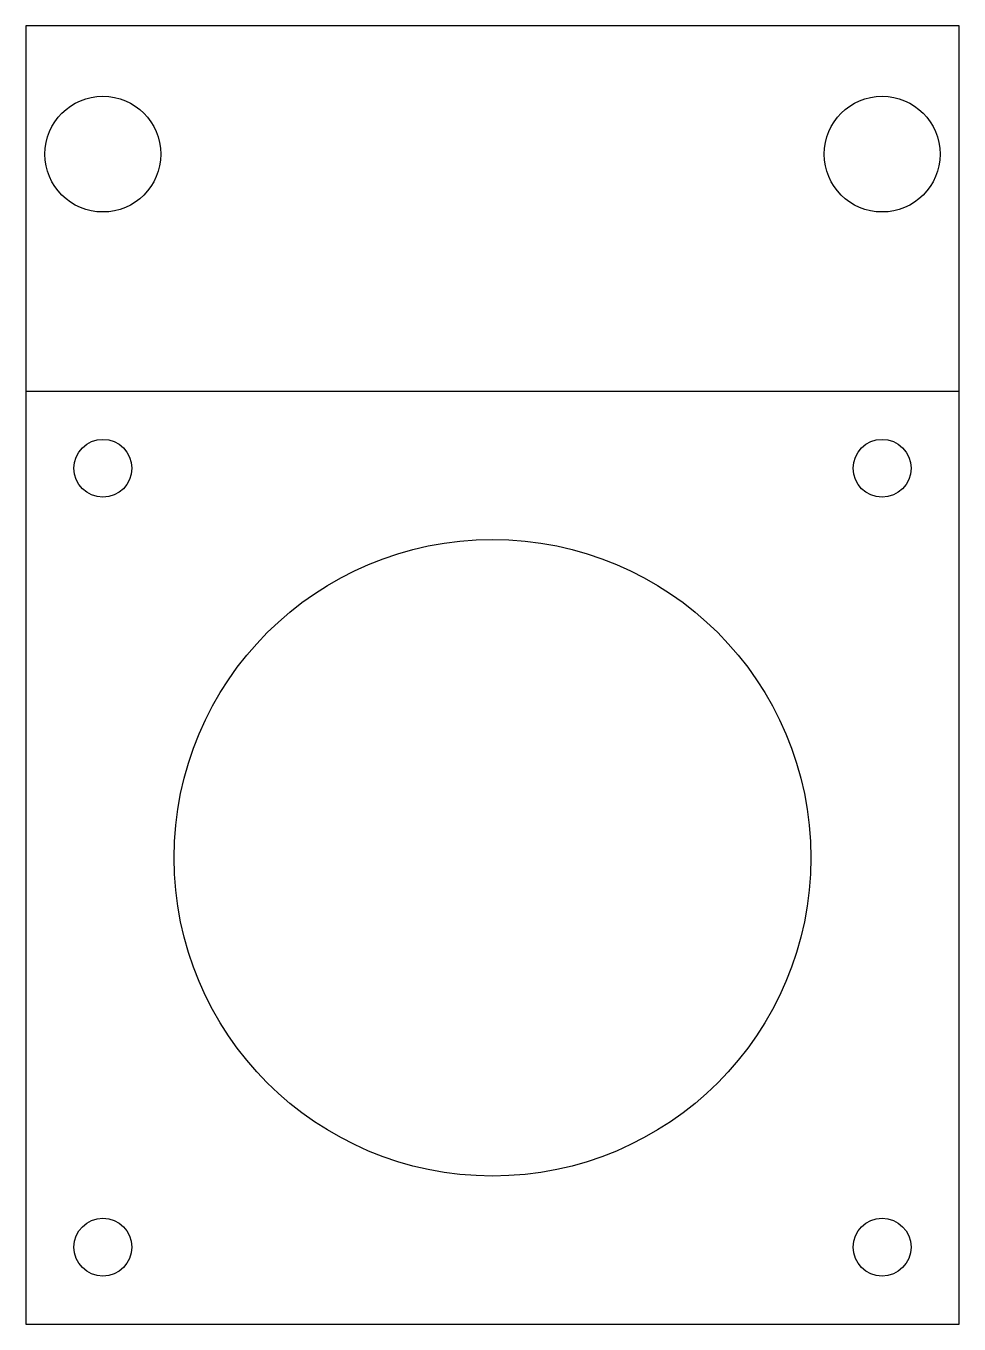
# Model space of a CAD drawing. Extents: x 10 to 66.4, y 10 to 88.5.
import ezdxf

# ---------------------------------------------------------------- set-up
doc = ezdxf.new("R2010")
doc.units = 0
doc.layers.get('0').update_dxf_attribs({"linetype": 'continuous'})

# ---------------------------------------------------------------- blocks, each defined once
blk = doc.blocks.new('POCKET001')
at = {"color": 0}
for p, q in [((10, 88.5), (10, 66.4)), ((66.4, 88.5), (10, 88.5)), ((66.4, 66.4), (66.4, 88.5)), ((10, 66.4), (10, 10)), ((66.4, 66.4), (10, 66.4)), ((66.4, 10), (66.4, 66.4)), ((10, 10), (66.4, 10))]:
    blk.add_line(p, q, dxfattribs=at)
for centre, radius in [((14.65, 80.75), 3.5), ((61.75, 80.75), 3.5), ((14.65, 61.75), 1.75), ((61.75, 61.75), 1.75), ((38.2, 38.2), 19.25), ((14.65, 14.65), 1.75), ((61.75, 14.65), 1.75)]:
    blk.add_circle(centre, radius, dxfattribs=at)

msp = doc.modelspace()

# ---------------------------------------------------------------- block references
msp.add_blockref('POCKET001', (0, 0))

doc.saveas('drawing.dxf')
